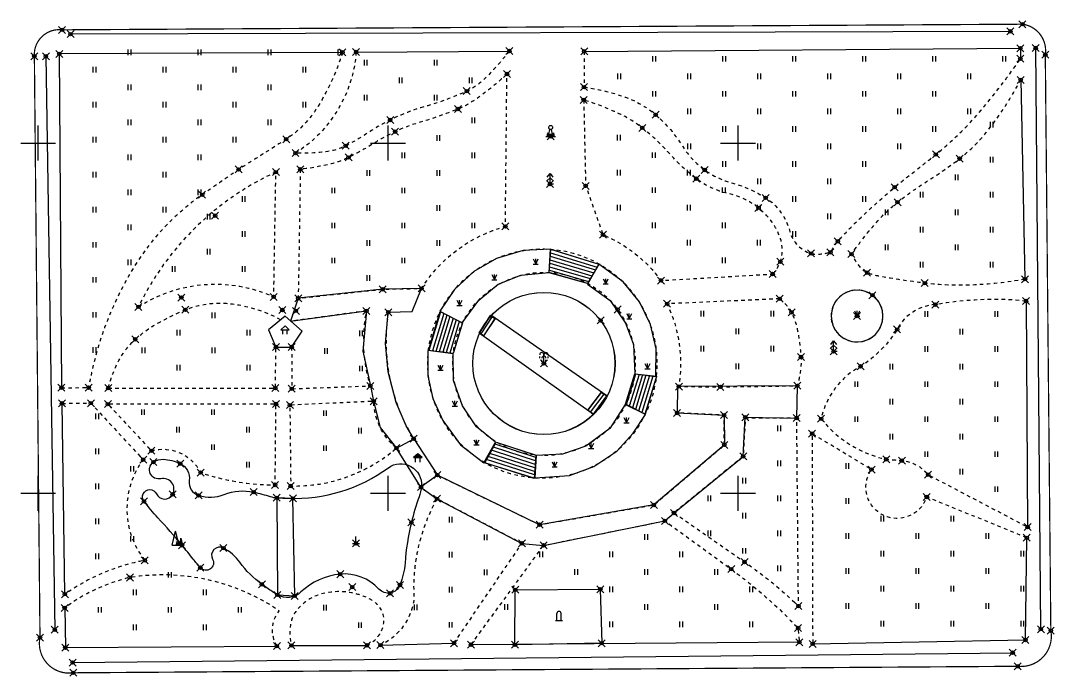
# Model space of a CAD drawing. Extents: x 807 to 1344, y 588 to 1295.
# Drawn here: x 997.3 to 1145, y 786.6 to 880.2 of the extents above; entities that cross this region are included whole.
import ezdxf

# ---------------------------------------------------------------- set-up
doc = ezdxf.new("R2010")
doc.units = 0
doc.header["$LTSCALE"] = 0.5
doc.header["$PDMODE"] = 35
doc.header["$PDSIZE"] = 0.5
doc.linetypes.add('X6', pattern=[2, 1, -1])
doc.layers.get('0').update_dxf_attribs({"linetype": 'CONTINUOUS'})
doc.layers.add('ASSIST', color=7, linetype='CONTINUOUS', plot=False)
for name, color, linetype in [('DLDW', 11, 'CONTINUOUS'), ('DLSS', 4, 'CONTINUOUS'), ('JMD', 6, 'CONTINUOUS'), ('SXSS', 5, 'CONTINUOUS'), ('TK', 7, 'CONTINUOUS'), ('ZBTZ', 3, 'CONTINUOUS'), ('ZDH', 1, 'CONTINUOUS')]:
    doc.layers.add(name, color=color, linetype=linetype)
doc.linetypes.add('10421', pattern='A,2,[150,AAA.SHX,S=0.5,R=0,X=0,Y=0.5],1e-11', length=2.00000000001)
doc.linetypes.add('1137', pattern='A,0,-1e-09,[146,AAA.SHX,S=1,R=0,X=0,Y=0],-10', length=10.000000001)
doc.linetypes.add('1161', pattern='A,0,[149,AAA.SHX,S=0.15,R=0,X=0,Y=0],-1.6', length=1.6)

# ---------------------------------------------------------------- blocks, each defined once
blk = doc.blocks.new('gc124')
for p, q in [((-0.75, 1.5), (0, 0)), ((-0.75, 0), (0.75, 0)), ((0, 0), (0, 1.5)), ((0, 0), (0.75, 1.5))]:
    blk.add_line(p, q)
blk = doc.blocks.new('gc144')
for p, q in [((-0.8, 2), (0, 3)), ((0, 0), (0, 3)), ((0, 3), (0.8, 2)), ((-0.8, 1), (0, 1.8)), ((0, 1.8), (0.8, 1)), ((1, 0), (0, 0))]:
    blk.add_line(p, q)
blk = doc.blocks.new('gc107')
blk.add_hatch(color=256).paths.add_polyline_path([(-0.95, 0), (-0.95, 0.6), (0.95, 0.6), (0.95, 0)])
for points in [[(-1.35, 0), (1.35, 0)], [(-0.55, 0.6), (-0.2, 2)], [(0.55, 0.6), (0.2, 2)]]:
    blk.add_lwpolyline(points)
blk.add_lwpolyline([(-0.95, 0), (-0.95, 0.6), (0.95, 0.6), (0.95, 0)], close=True)
blk.add_circle((0, 2.55), 0.55)
blk = doc.blocks.new('gc106')
for p, q in [((-1, 0), (1, 0)), ((-0.6, 0), (-0.6, 2)), ((0.6, 0), (0.6, 2))]:
    blk.add_line(p, q)
blk.add_arc((0, 2), 0.6, 0, 180)
blk = doc.blocks.new('*U23')
at = {"linetype": 'Continuous'}
for points in [[(1.333333333333333, 1.333333333333333), (2, 0), (1, 4)], [(1.333333333333333, 1.333333333333333), (1, 4), (1, 0)], [(1.333333333333333, 1.333333333333333), (1, 0), (2, 0)]]:
    blk.add_solid(points, dxfattribs=at)
blk = doc.blocks.new('*U22')
at = {"linetype": 'Continuous'}
for points in [[(2.666666666666667, 0.6666666666666666), (2.5, 2), (2.5, 0)], [(2.666666666666667, 0.6666666666666666), (3, 0), (2.5, 2)], [(2.666666666666667, 0.6666666666666666), (2.5, 0), (3, 0)]]:
    blk.add_solid(points, dxfattribs=at)
blk = doc.blocks.new('gc021')
for p, q in [((0.5, 0), (-0.5, 4)), ((-0.5, 0), (0.5, 0)), ((1, 0), (1, 2)), ((1, 2), (1.5, 0)), ((1.5, 0), (1, 0))]:
    blk.add_line(p, q)
for points in [[(-1.5, 0), (-0.5, 4)], [(-1.5, 0), (-0.5, 0)], [(1, 2), (0.5, 0), (1, 0)]]:
    blk.add_lwpolyline(points)
at = {"linetype": 'Continuous'}
for name in ['*U23', '*U22']:
    blk.add_blockref(name, (-1.5, 0), dxfattribs=at)
blk = doc.blocks.new('gc100')
blk.add_lwpolyline([(0, 2.4), (-1.2, 1.3), (1.2, 1.3)], close=True)
for points in [[(-0.65, 0), (-0.65, 1.3)], [(0.65, 0), (0.65, 1.3)]]:
    blk.add_lwpolyline(points)
blk = doc.blocks.new('*U37')
at = {"linetype": 'Continuous'}
for points in [[(-2.47089616406924e-16, 2.4), (-1.2, 1.3), (1.2, 1.3)], [(-0.65, 1.3), (1.2, 1.3), (-1.2, 1.3)], [(1.2, 1.3), (-0.65, 1.3), (0.65, 1.3)]]:
    blk.add_solid(points, dxfattribs=at)
blk = doc.blocks.new('gc023')
at = {"linetype": 'Continuous', "flags": 128}
for points in [[(-1.2, 1.3), (-0.65, 1.3), (0.65, 1.3), (1.2, 1.3), (0, 2.4), (-1.2, 1.3)], [(-0.65, 0), (-0.65, 1.3)], [(0.65, 0), (0.65, 1.3)]]:
    blk.add_lwpolyline(points, dxfattribs=at)
at = {"linetype": 'Continuous'}
blk.add_blockref('*U37', (0, 0), dxfattribs=at)
blk = doc.blocks.new('gc195')
for p, q in [((-1, 0), (1, 0)), ((0, 0), (0, 2))]:
    blk.add_line(p, q)
at = {"const_width": 0.3, "flags": 128}
for points in [[(1, 0), (-1, 0)], [(0, 0), (0, 2)]]:
    blk.add_lwpolyline(points, dxfattribs=at)
blk = doc.blocks.new('gc020')
at = {"linetype": 'Continuous', "flags": 128}
for points in [[(-1.2, 1.5), (-1.2, 2)], [(-0.6000000000000002, 0.4999999999999998), (-0.6000000000000002, 0.9999999999999998)], [(3.061515884555943e-17, 0.5), (0, 2.5)], [(0.6000000000000002, 0.4999999999999998), (0.6000000000000002, 0.9999999999999998)], [(1.2, 1.5), (1.2, 2)]]:
    blk.add_lwpolyline(points, dxfattribs=at)
at = {"linetype": 'Continuous'}
blk.add_circle((0, 0), 0.5, dxfattribs=at)
for centre in [(-0.6, 2.5), (0.6, 2.5), (0, 1.5)]:
    blk.add_arc(centre, 0.6, 0, 180, dxfattribs=at)
blk = doc.blocks.new('gc379')
for p, q in [((-0.4, 1.6), (-0.4, 0)), ((0.4, 1.6), (0.4, 0))]:
    blk.add_line(p, q)

msp = doc.modelspace()

# ---------------------------------------------------------------- linework, layer by layer
at = {"linetype": 'Continuous'}
msp.add_circle((1072.052445229835, 831.3008565529998), 10.15832624894513, dxfattribs=at)
at = {"layer": 'ASSIST', "linetype": 'Continuous', "flags": 128}
for points in [[(1072.789718088719, 844.2823818332778), (1073.027828734079, 847.6139155733039), (1079.901302196612, 845.5039435694267), (1078.282146599879, 842.7276656970436)], [(1072.801786983443, 844.2556868538761), (1073.009462624965, 847.607444197052), (1079.893893766558, 845.4801675141273), (1078.253260413846, 842.7198961553963)], [(1057.223031122909, 838.7399476616046), (1060.394099405993, 837.1159577494392), (1059.100429332525, 832.7327610496469), (1055.534948267914, 833.1742346047337)], [(1057.217209825161, 838.7049399324203), (1060.396524253029, 837.0857749938234), (1059.101037719224, 832.7315091524333), (1055.537383762734, 833.1614348141488)], [(1064.419712487729, 838.1618081249337), (1065.054535811564, 837.7331554833465), (1063.424583420695, 835.2641123560991), (1062.78976333941, 835.6927667133466)], [(1079.144556776761, 824.0505826561945), (1081.043076174084, 826.696911549889), (1064.456011262322, 838.180984703686), (1062.807296697072, 835.6844462967741)], [(1064.448752525028, 838.1479741568279), (1065.061531651761, 837.7480364301501), (1063.432518713623, 835.2520850380131), (1062.819739586889, 835.6520227646909)], [(1085.02836247515, 829.8045373519631), (1088.124700031867, 829.4583942575757), (1086.476796880596, 824.0532039772336), (1083.684840796006, 825.4692450006021)], [(1085.017324407158, 829.8140716910535), (1088.127839047158, 829.4881672982843), (1086.497328806856, 824.0480658218715), (1083.712914610776, 825.477032589397)], [(1079.088995418545, 824.0419749789298), (1078.323117925063, 824.6372680141367), (1080.280360408407, 827.1885187323269), (1081.029217753524, 826.7122856766898)], [(1080.267011551402, 827.1748418239325), (1081.022612684121, 826.6979112476225), (1079.113727863413, 824.0747879475031), (1078.338246078569, 824.6113353955392)], [(1063.558954316897, 817.118675640797), (1065.231656134818, 820.0543202833827), (1070.94331455367, 818.2195421985376), (1070.657732033762, 814.9169439911481)], [(1070.910293699641, 818.1982549992106), (1070.640896106484, 814.9002904769382), (1063.586036502692, 817.1381946678266), (1065.219260627168, 820.0659796913976)], [(1036.191973459124, 812.0291768375621), (1033.8791, 812.1212), (1033.9622, 798.2678), (1036.436739899043, 798.1246195243194)]]:
    msp.add_lwpolyline(points, close=True, dxfattribs=at)
at = {"layer": 'DLDW', "linetype": 'Continuous', "flags": 128}
for points in [[(1033.759640051489, 833.6452), (1036.0012, 833.6528), (1037.499349526136, 835.937073725181), (1035.056673473582, 838.057938330022), (1032.69007914743, 836.086972683565)], [(1050.972, 819.2123), (1053.4386, 820.5663), (1056.82568462002, 815.3563354383355), (1054.474528969233, 813.6496762050909)], [(1067.9082, 791.141749912003), (1067.9588, 798.995), (1080.1053, 799.0558), (1080.3034, 791.3596)]]:
    msp.add_lwpolyline(points, close=True, dxfattribs=at)
at = {"layer": 'DLDW', "linetype": 'Continuous'}
msp.add_circle((1072.043138902427, 831.3040945104359), 10.14967714352781, dxfattribs=at)
at = {"layer": 'DLSS', "linetype": 'Continuous', "const_width": 0.175, "flags": 128}
msp.add_lwpolyline([(1003.2025, 878.9418, 0.4705703632019843), (999.2402, 875.1685), (1000.0421, 792.1771, 0.5205149272029443), (1004.8036, 787.1356), (1139.759, 788.0676, 0.5038154158223284), (1144.4789, 793.1559), (1143.6907, 875.393, 0.4207689771431855), (1140.4213, 879.7486)], format="xyb", close=True, dxfattribs=at)
at = {"layer": 'DLSS', "linetype": 'X6', "flags": 128}
for points in [[(1067.115751632436, 875.918565648643, -0.04108068146894849), (1063.390367068102, 871.786089856344, -0.08067711143224954), (1061.031330986241, 870.1927499736775, -0.03996867784804527), (1055.07740705167, 867.998202666116, 0.04746906696321162), (1050.0892, 866.0743, 0.03015159246881242), (1047.024903114119, 864.3065044509824, -0.02795458182199489), (1043.7286, 862.3855269718607, -0.08206897635583844), (1041.1726241304, 861.5724486455492, -0.04736768219577067), (1036.5519, 861.3433)], [(1043.2646, 875.7299, -0.06984968945158176), (1039.466241269354, 867.5647338876478, -0.1055926537937029), (1035.2281, 863.3257, -0.00570400856736463), (1031.053668664198, 860.6870344015365, 0.009027930580471199), (1028.4272, 859.0023, 0.004385663989514062), (1027.600647916128, 858.440259809302, 0.0008198772785845041), (1023.2109, 855.388, 0.1077758700796059), (1013.068942150517, 844.4325539173431, 0.09081927796042392), (1006.9977, 827.8515)], [(1045.2188, 875.7719, -0.23770640911195), (1036.5519, 861.3433)], [(1077.779021573667, 870.76579704979, -0.06051114031207266), (1084.080705709112, 869.1700371008337, -0.08612427580597573), (1088.011122384696, 866.8102153815045, -0.0751026244575082), (1091.886201948113, 862.2866186750329, 0.09784608605422357), (1095.026461857972, 858.9392269800004, 0.0896488606232403), (1099.028630694357, 857.0383186676339, -0.07709147330386075), (1103.726612225924, 854.9488748833775, -0.1881481860025644), (1107.189205846265, 850.1646237482634, 0.2620529964864136), (1110.22677733061, 847.0139254308377, 0.0880561832105498), (1111.192531578644, 846.9019433176566, 0.04673176475115109), (1112.992905645978, 847.1807083002351, -0.007970736365320414), (1113.829759595734, 848.4806406293524, -0.03661764542643043), (1114.036653098554, 848.7466016731192, -0.01918360987891503), (1117.404208291475, 852.2008537997203, -0.01444913577153599), (1122.172547128874, 856.475406955141, -0.01101658171256577), (1123.978154815554, 857.9352901634945, 0.00493367243803461), (1128.048925324968, 861.1455195401296, 0.04229387861072135), (1133.649603852612, 866.4917508179587, 0.03105197382207317), (1140.1269, 874.803)], [(1037.2404, 859.0205), (1036.9407, 840.6054026880416), (1049.0203, 841.898759431942), (1054.562630381483, 842.0146246924152, -0.1877233537353874), (1066.537825138987, 850.8705657965987), (1066.7621, 872.631)], [(1066.7621, 872.631, -0.03253776666221819), (1062.462619634063, 869.1214656100087, -0.05842192920322763), (1059.7478, 867.6284, -0.02525265085931661), (1054.36836767781, 865.7520058807474, 0.03765554687693589), (1050.7903, 864.4036, 0.03010176294002972), (1047.939207864234, 862.8613507293107, -0.02230039881667796), (1044.1252, 860.7207, -0.05624617573245077), (1041.717381818474, 859.8295338903715, -0.03167337888099638), (1037.2404, 859.0205)], [(1140.784067939977, 843.3308079731302, -0.03468882786335779), (1133.127327137048, 842.4974843813458, -0.04010505145822633), (1126.468463229705, 842.7713738847409, -0.01480622853726777), (1119.863758377092, 843.775562471078, -0.0582592067959026), (1118.235043640547, 844.2738257904142, -0.1141726487690249), (1117.381152545699, 844.910422518818, -0.04921805798242246), (1115.991750572048, 846.9220460699274, -0.02778112477722289), (1119.77801000987, 851.6917548520279, -0.04405853180788915), (1122.574549489344, 854.3297393778643, -0.0266176917722251), (1126.729095983476, 857.2641351557825, 0.02355467823747175), (1131.443382007967, 860.5508060544813, 0.06380897377450422), (1135.50652809717, 864.5975174020053, 0.04253377058626898), (1140.1743, 871.8009440753214)], [(1104.731503449914, 844.0781462565584, 0.043611070407625), (1105.457084181813, 845.0341893460586, 0.06009442161181579), (1105.830277858634, 845.8228303565437, 0.1788891882279036), (1105.711357837564, 849.5273522836662, 0.1307171834211993), (1102.701623926472, 853.5188088058877, 0.1119307050383364), (1098.333027775339, 855.5851703623707, -0.1086542314805126), (1093.822231481342, 857.6831641431955, -0.04841873849157956), (1090.173327554126, 861.0727039897129, 0.04288471464532558), (1086.098128031883, 864.9429609056446, 0.05714109423666296), (1083.046768160805, 866.8548843068793, 0.03600703317079337), (1077.73700524564, 868.936331955983)], [(1077.73700524564, 868.936331955983), (1078.009498833542, 856.6633767245552), (1080.497292699343, 849.678574860416, -0.1362182731225049), (1088.783403283621, 843.1464182551161), (1104.731503449914, 844.0781462565584)], [(1014.113149711865, 839.3830992406712, -0.2566095822478826), (1033.4411, 840.8182488894864), (1033.7485, 858.6297, 0.1741499684220294), (1014.113149711865, 839.3830992406712)], [(1088.198292912784, 831.0179950652865, -1.005800356376393), (1055.449300514979, 831.7360008444356, -0.9925804405420419), (1088.198292912784, 831.0778288802156)], [(1082.783122497973, 823.7442837724942, -1.009587881972399), (1061.502916309938, 838.8837179744995, -0.9959033777939081), (1082.731597494241, 823.795778466594)], [(1105.745836855634, 840.5381891788467), (1089.651179311608, 839.8206980599381, -0.1503641669016549), (1091.335406881454, 828.0123129480612), (1097.257940770017, 827.96316048028), (1108.265469187301, 828.1133961351767)], [(1105.745836855634, 840.5381891788467, -0.03537163716255628), (1106.9534051245, 839.3400579961826, -0.06961013191651307), (1107.428532814571, 838.6142431089739, -0.05800162883682745), (1108.23375695632, 836.2224413693712, -0.03622618414834638), (1108.782267220531, 832.2274833764628, -0.04728242427530432), (1108.730765269782, 830.5376267316469, -0.03234490199549878), (1108.265469187301, 828.1133961351767)], [(1140.944826486361, 840.2236974843055, 0.0679768437536879), (1127.969262247987, 839.7029108237404, 0.2638881648565934), (1122.517120429138, 836.1652054209181, -0.1138522480491318), (1117.294740370157, 830.8955837979216, 0.2165634783654229), (1111.654759074393, 823.4053434577569, 0.1714461306713968), (1120.9603, 817.6112, -0.01797229783709688), (1123.1955, 817.4205, -0.2073858414908402), (1126.9456, 815.4198), (1141.165189331858, 807.953162449044)], [(1118.58651401568, 834.8425175761537, 1.070789753544778), (1114.566646690728, 841.0287043181994, 0.9355343915843839), (1118.584495471791, 834.8410620045271)], [(1009.803, 827.8013, -0.06517653868933469), (1011.449555543762, 831.9761393006913, -0.08274198507766922), (1013.6531, 834.7521, -0.05069617070427386), (1016.461354552679, 836.814458909567, -0.03634279126918177), (1020.8121, 838.9672, -0.1231619278689718), (1027.065697506262, 839.8595327616802, -0.09992739946185152), (1034.459842180352, 837.5515899621977)], [(1036.0012, 833.6528), (1036.0256, 827.6901), (1047.25279318093, 828.1047263551071, -0.1198232260841487), (1046.694926468666, 838.8191), (1035.865692496223, 837.3449735486812)], [(1049.812683968415, 838.6277881564155), (1049.812683968415, 838.6277881564155, 0.1808432596171394), (1053.4386, 820.5663)], [(1003.194795320134, 825.6084188017467), (1007.3128, 825.6339), (1014.7875, 817.561, 0.3410124864386396), (1015.023015721885, 803.1949750251043, 0.1065688444624216), (1003.6018, 798.3623)], [(1090.6456, 809.9639), (1100.7183, 802.9483, -0.04225306036548182), (1108.4168, 796.6545815972728), (1108.173850961196, 823.5183691074361), (1100.8178, 823.5183691074361), (1100.5195, 818.0271), (1090.6456, 809.9639)], [(1141.044057983576, 806.4102372840863), (1126.7439, 812.2426, -1.1569412345902), (1118.8571, 816.1639), (1110.372257622938, 821.2793165936234), (1110.4539, 791.2634)], [(1059.1927, 791.3673), (1068.902426592062, 805.6142610980394), (1056.759426399882, 811.9860457140475, 0.1426150738083533), (1053.477020048334, 797.7024143368373, -0.2585368245836724), (1048.691, 791.0891)], [(1061.6356, 791.1432), (1072.0052, 805.3312), (1089.3364, 808.8298), (1098.8127, 801.938, -0.04413889276387664), (1108.368356107113, 793.5294), (1108.5334, 791.5078)], [(1033.8858, 790.9466, -0.3060260556786908), (1034.232121020489, 796.0023521178201, 0.1910695476447821), (1012.8838, 800.7442, 0.103101840258211), (1003.5723, 796.4023)], [(1046.755, 791.0537, 0.2154924703449684), (1049.053674172781, 793.6901237681102, 0.2524193515289942), (1048.444873015097, 796.6638544533752, 0.1003845818439089), (1047.212433511676, 797.6488195879017, 0.06326179287727081), (1044.873007469949, 798.4969453650659, 0.1245850479849118), (1040.209709641722, 798.3735753782412, 0.1475355043288293), (1036.867085435352, 796.2437703254533, 0.136240814068878), (1035.849978479686, 794.0817561887116, 0.1062258551207512), (1035.98, 791.042)]]:
    msp.add_lwpolyline(points, format="xyb", dxfattribs=at)
at = {"layer": 'DLSS', "linetype": 'Continuous', "flags": 128}
for points in [[(1045.2188, 875.7719), (1067.115751632436, 875.918565648643), (1067.115751632436, 875.918565648643)], [(1077.800214365821, 875.867267376092), (1140.1353, 876.318), (1140.1269, 874.803)], [(1043.2646, 875.7299), (1002.804, 875.5105), (1003.115729593211, 827.8468981531543)], [(1140.1743, 871.8009440753214), (1140.784067939977, 843.3308079731302)], [(1140.944826486361, 840.2236974843055), (1141.165189331858, 807.953162449044)], [(1003.6018, 798.3623), (1003.194795320134, 825.6084188017467)], [(1110.4539, 791.2634), (1140.8593, 791.8222), (1141.044057983576, 806.4102372840863)], [(1003.5723, 796.4023), (1003.6669, 790.7267), (1033.8858, 790.9466)], [(1035.98, 791.042), (1046.755, 791.0537)], [(1048.691, 791.0891), (1059.1927, 791.3673)], [(1108.5334, 791.5078), (1061.6356, 791.1432)]]:
    msp.add_lwpolyline(points, dxfattribs=at)
at = {"layer": 'DLSS', "linetype": 'X6', "flags": 128}
for points in [[(1077.800214365821, 875.867267376092), (1077.779021573667, 870.76579704979)], [(1009.803, 827.8013), (1033.679572035104, 827.7879), (1033.759640051489, 833.6452)], [(1003.115729593211, 827.8468981531543), (1006.9977, 827.8515)], [(1056.82568462002, 815.3563354383355), (1071.4312, 808.2838), (1087.76, 811.1039), (1097.8275, 819.6774), (1097.792977422361, 823.9306526423271), (1091.079792385978, 824.2359870082732)]]:
    msp.add_lwpolyline(points, dxfattribs=at)
at = {"layer": 'DLSS', "linetype": 'Continuous'}
for points in [[(1064.456011262322, 838.180984703686), (1062.807296697072, 835.6844462967741)], [(1079.144556776761, 824.0505826561945), (1081.043076174084, 826.696911549889)], [(1036.191973459124, 812.0291768375621), (1033.8791, 812.1212)], [(1033.9622, 798.2678), (1036.436739899043, 798.1246195243194)]]:
    msp.add_lwpolyline(points, dxfattribs=at)
at = {"layer": 'DLSS', "linetype": 'X6', "flags": 128}
for points in [[(1050.972, 819.2123, -0.21073293286634), (1047.7116, 825.9076), (1035.7476, 825.3517), (1035.8723, 813.8087336128143, 0.1852106680957729)], [(1015.9691, 818.841, -0.3580094310598329), (1022.996, 815.7276, 0.08060287007340967), (1033.6446, 813.9548), (1033.7547, 825.5081), (1009.7437, 825.5048)]]:
    msp.add_lwpolyline(points, format="xyb", close=True, dxfattribs=at)
at = {"layer": 'JMD', "linetype": 'Continuous'}
for p, q in [((1072.947620992702, 846.6093582225393), (1079.405346126916, 844.6582141783324)), ((1072.978541808833, 847.1084012097956), (1079.649619946737, 845.0691908462298)), ((1073.009462624965, 847.607444197052), (1079.893893766558, 845.4801675141273)), ((1072.854858544307, 845.1122292607702), (1078.672524667454, 843.42528417464)), ((1072.885779360439, 845.6112722480266), (1078.916798487275, 843.8362608425374)), ((1072.91670017657, 846.1103152352829), (1079.161072307096, 844.2472375104348)), ((1072.823937728176, 844.6131862735137), (1078.428250847633, 843.0143075067425)), ((1057.27769328247, 838.6741368471445), (1055.605178916952, 833.1532558840693)), ((1057.723240563979, 838.4472280109558), (1056.104587317276, 833.0930063509784)), ((1058.168787845487, 838.220319174767), (1056.603995717601, 833.0327568178876)), ((1058.614335126995, 837.9934103385783), (1057.103404117925, 832.9725072847967)), ((1059.059882408504, 837.7665015023896), (1057.60281251825, 832.9122577517059)), ((1059.505429690012, 837.5395926662009), (1058.102220918575, 832.852008218615)), ((1064.640155944518, 838.0129577810264), (1063.010205670218, 835.5439157736733)), ((1065.054535811564, 837.7331554833465), (1063.424583420695, 835.2641123560991)), ((1059.950976971521, 837.3126838300121), (1058.601629318899, 832.7917586855242)), ((1060.396524253029, 837.0857749938234), (1059.101037719224, 832.7315091524333)), ((1085.143272025078, 829.7916914827844), (1083.788454310755, 825.4166936770807)), ((1085.640176692876, 829.7361419452496), (1084.236511405728, 825.1894453937729)), ((1086.137081360674, 829.6805924077148), (1084.684568500702, 824.962197110465)), ((1086.633986028472, 829.6250428701801), (1085.132625595675, 824.7349488271572)), ((1087.130890696271, 829.5694933326453), (1085.580682690649, 824.5077005438493)), ((1087.627795364069, 829.5139437951105), (1086.028739785622, 824.2804522605414)), ((1088.124700031867, 829.4583942575757), (1086.476796880596, 824.0532039772336)), ((1078.323117925063, 824.6372680141367), (1080.280360408407, 827.1885187323269)), ((1078.717891299471, 824.3304228042042), (1080.666360706885, 826.943043271854)), ((1070.885140645029, 817.8903313805699), (1065.06677012005, 819.7926189099303)), ((1070.763018375756, 816.395310928754), (1064.326403311371, 818.4654067888785)), ((1070.803725798847, 816.8936510793593), (1064.573192247597, 818.907810829229)), ((1070.844433221938, 817.3919912299646), (1064.819981183824, 819.3502148695796)), ((1070.640896106484, 814.9002904769382), (1063.586036502692, 817.1381946678266)), ((1070.681603529575, 815.3986306275434), (1063.832825438919, 817.5805987081773)), ((1070.722310952666, 815.8969707781488), (1064.079614375145, 818.0230027485278))]:
    msp.add_line(p, q, dxfattribs=at)
for points in [[(1072.789718088719, 844.2823818332778), (1073.027828734079, 847.6139155733039)], [(1072.801786983443, 844.2556868538761), (1073.009462624965, 847.607444197052)], [(1079.893893766558, 845.4801675141273), (1078.253260413846, 842.7198961553963)], [(1079.901302196612, 845.5039435694267), (1078.282146599879, 842.7276656970436)], [(1057.217209825161, 838.7049399324203), (1060.396524253029, 837.0857749938234)], [(1057.223031122909, 838.7399476616046), (1060.394099405993, 837.1159577494392)], [(1064.419712487729, 838.1618081249337), (1065.054535811564, 837.7331554833465)], [(1064.448752525028, 838.1479741568279), (1065.061531651761, 837.7480364301501)], [(1063.424583420695, 835.2641123560991), (1062.78976333941, 835.6927667133466)], [(1063.432518713623, 835.2520850380131), (1062.819739586889, 835.6520227646909)], [(1059.100429332525, 832.7327610496469), (1055.534948267914, 833.1742346047337)], [(1059.101037719224, 832.7315091524333), (1055.537383762734, 833.1614348141488)], [(1085.017324407158, 829.8140716910535), (1088.127839047158, 829.4881672982843)], [(1085.02836247515, 829.8045373519631), (1088.124700031867, 829.4583942575757)], [(1080.267011551402, 827.1748418239325), (1081.022612684121, 826.6979112476225)], [(1080.280360408407, 827.1885187323269), (1081.029217753524, 826.7122856766898)], [(1079.088995418545, 824.0419749789298), (1078.323117925063, 824.6372680141367)], [(1079.113727863413, 824.0747879475031), (1078.338246078569, 824.6113353955392)], [(1086.476796880596, 824.0532039772336), (1083.684840796006, 825.4692450006021)], [(1086.497328806856, 824.0480658218715), (1083.712914610776, 825.477032589397)], [(1063.558954316897, 817.118675640797), (1065.231656134818, 820.0543202833827)], [(1063.586036502692, 817.1381946678266), (1065.219260627168, 820.0659796913976)], [(1070.910293699641, 818.1982549992106), (1070.640896106484, 814.9002904769382)], [(1070.94331455367, 818.2195421985376), (1070.657732033762, 814.9169439911481)]]:
    msp.add_lwpolyline(points, dxfattribs=at)
at = {"layer": 'JMD', "linetype": 'Continuous', "flags": 128}
for points in [[(1053.4386, 820.5663), (1052.345983120208, 822.4221615325215), (1050.942204819586, 825.717927494844), (1049.79318547266, 830.1054410712126), (1049.415942345242, 834.1638869883767), (1049.812683968415, 838.6277881564155), (1053.241957270567, 838.7253186537163), (1054.562630381483, 842.0146246924152), (1049.0203, 841.898759431942), (1036.9407, 840.6054026880416), (1035.844520510723, 837.3232718992036), (1046.694926468666, 838.8191), (1046.195875580245, 833.0834849175227), (1047.25279318093, 828.1047263551071), (1047.7116, 825.9076), (1048.628162147302, 822.173101940307), (1050.972, 819.2123)], [(1108.173850961196, 823.5183691074361), (1108.265469187301, 828.1133961351767), (1091.121482900696, 827.9934930382163), (1091.079792385978, 824.2359870082732), (1097.792977422361, 823.9306526423271), (1097.8275, 819.6774), (1087.76, 811.1039), (1071.4312, 808.2838), (1056.82568462002, 815.3563354383355), (1054.474528969233, 813.6496762050909), (1056.759426399882, 811.9860457140475), (1068.902426592062, 805.6142610980394), (1072.0052, 805.3312), (1089.3364, 808.8298), (1090.6456, 809.9639), (1100.5195, 818.0271), (1100.8178, 823.6323)]]:
    msp.add_lwpolyline(points, close=True, dxfattribs=at)
at = {"layer": 'SXSS', "linetype": '10421', "flags": 128}
msp.add_lwpolyline([(1016.2503, 817.2156, -0.1694583786161551), (1017.661916257213, 817.6213946569253, -0.0980979816755936), (1020.0738, 817.002, -0.3267983640304016), (1021.369456867338, 814.5853246145265, 0.3658439327800657), (1022.7063, 812.4618, 0.1731794251005901), (1026.374166081255, 812.5919056651201, -0.1495982535980512), (1030.5775, 812.9349, -0.02289282694944172), (1032.926311895882, 812.3066650304555, 0.05750237631964487), (1033.8791, 812.1212, 0.008884679711308739), (1033.984172340941, 812.1149298605683, 0.0005989312443235656), (1035.5442, 812.0515, 0.1696116209371461), (1049.820576771111, 816.4143555535684, -0.6432268318728596), (1054.540055623575, 813.7708381446805, -0.06559030918807676), (1054.207660292064, 812.2412346112937, 0.02691391970142271), (1053.1165, 808.6001, 0.04011733332780996), (1052.198257010678, 802.8052904252777, -0.0735986376092057), (1051.4855, 799.6752, -0.5533140357170488), (1048.468225813577, 799.0974137466935, 0.2314959538688854), (1042.9388, 801.2204, 0.1706476446273232), (1037.335434714887, 798.6747627390312, -0.3338344357925253), (1033.9622, 798.2678, -0.01773219228503647), (1033.209562797227, 798.7394550840108, -0.0088264024401415), (1031.7503, 799.7657, -0.07692177907512854), (1028.596933922864, 802.9109260515354, 0.1114654986962846), (1026.2624, 804.9405, 0.7488901465576083), (1024.707000369945, 803.364543446939, -0.9020719490403278), (1022.9557, 802.1415, -0.01047871847619389), (1021.952895351165, 803.352699611687, 0.006406624621871801), (1020.329, 805.3469, 0.01173168448234548), (1016.886204519053, 809.274776442694, -0.02009340952675743), (1014.9142, 811.602, -1.117198441702412), (1016.680038709116, 812.6899536729925, 0.6098360982739883), (1018.9974, 812.6112, 0.6515539174966322), (1017.317741287174, 814.8418736917432, -0.8234421376314511)], format="xyb", close=True, dxfattribs=at)
at = {"layer": 'TK', "linetype": 'Continuous'}
for p, q in [((999.782618409298, 860.268528333842), (999.782618409298, 865.268528333842)), ((1049.782618409298, 860.268528333842), (1049.782618409298, 865.268528333842)), ((1099.782618409298, 860.268528333842), (1099.782618409298, 865.268528333842)), ((997.282618409298, 862.768528333842), (1002.282618409298, 862.768528333842)), ((1047.282618409298, 862.768528333842), (1052.282618409298, 862.768528333842)), ((1097.282618409298, 862.768528333842), (1102.282618409298, 862.768528333842)), ((999.782618409298, 810.268528333842), (999.782618409298, 815.268528333842)), ((1049.782618409298, 810.268528333842), (1049.782618409298, 815.268528333842)), ((1099.782618409298, 810.268528333842), (1099.782618409298, 815.268528333842)), ((997.282618409298, 812.768528333842), (1002.282618409298, 812.768528333842)), ((1047.282618409298, 812.768528333842), (1052.282618409298, 812.768528333842)), ((1097.282618409298, 812.768528333842), (1102.282618409298, 812.768528333842))]:
    msp.add_line(p, q, dxfattribs=at)
at = {"layer": 'ZBTZ', "linetype": '1137', "flags": 128}
for points in [[(1138.6895, 878.7219), (1004.4105, 878.3352)], [(1143.06, 793.3602), (1142.3139, 876.3376)], [(1000.8833, 875.1658), (1002.1522, 793.2852)], [(1004.7107, 788.6003), (1139.0242, 789.9999)]]:
    msp.add_lwpolyline(points, dxfattribs=at)
at = {"layer": 'ZBTZ', "linetype": 'Continuous', "flags": 128}
for points in [[(1060.389957621052, 837.1020136772808), (1062.746398163707, 840.3326098025688), (1065.505287805479, 842.6050400172936), (1068.749256268969, 843.9079012188241), (1072.811799087361, 844.2714906981465), (1072.993703311309, 847.634687885006), (1069.082749128585, 847.4528938782609), (1065.262749731404, 846.271229169838), (1062.049096856194, 844.4229859480726), (1059.290207214422, 841.8778625244817), (1057.198303291883, 838.7570568580046)], [(1088.036771971757, 829.4266169935519), (1088.077739055204, 833.3978781280329), (1087.299391205394, 836.8778479256542), (1085.701728422329, 840.1121749865109), (1083.366684872901, 842.9780328118067), (1079.884603090483, 845.4754243332067), (1078.286942980986, 842.6505057425112), (1081.523230283427, 840.2759377882422), (1083.694410846204, 837.082552893651), (1084.841449079194, 834.0119901003583), (1085.046279149292, 829.8360239978807)], [(1060.389957621052, 837.1020136772808), (1060.381637905246, 837.0906076429843), (1060.411953493525, 837.0906076429843)], [(1063.463933034329, 817.1391870343222), (1065.105747120406, 820.0516392758249), (1062.437798896335, 822.2667451807816), (1060.426577910836, 825.2612385988876), (1059.113126107261, 828.8710401086015), (1059.072081490341, 832.6859423610746), (1055.460091035686, 833.1781879548613), (1055.460091035686, 829.5273665897622), (1056.15786021761, 826.2867496418465), (1057.594448545515, 823.169195191752), (1060.139260245255, 819.6824561798593)], [(1084.803708992401, 821.3690708519456), (1086.542445267939, 824.0077744852157), (1083.676749255572, 825.4236645614213), (1081.48272038012, 822.036099375851), (1078.03744560924, 819.4939340021516), (1074.720967306283, 818.3676587046579), (1070.953704039167, 818.1424027656598), (1070.728311557088, 814.9888313463442), (1075.686930121426, 815.3106240790806), (1079.20111343559, 816.6065328372832), (1082.453193504586, 818.7625466385324)]]:
    msp.add_lwpolyline(points, close=True, dxfattribs=at)
at = {"layer": 'ZBTZ', "linetype": '1161', "flags": 128}
msp.add_lwpolyline([(1113.099292909981, 838.0788400071584, 1), (1120.498029712976, 838.0788400071584, 1)], format="xyb", close=True, dxfattribs=at)
at = {"layer": 'ZBTZ', "linetype": 'Continuous', "flags": 128}
msp.add_lwpolyline([(1113.099292909981, 838.0788400071584, 0.9999999999999999), (1120.498029712976, 838.0788400071584, 0.9999999999999999)], format="xyb", close=True, dxfattribs=at)
at = {"layer": 'ZDH', "color": 1, "linetype": 'Continuous'}
for p in [(1003.2025, 878.9418), (1004.4105, 878.3352), (1138.6895, 878.7219), (1140.4213, 879.7486), (1002.804, 875.5105), (1043.2646, 875.7299), (1045.2188, 875.7719), (1067.115751632436, 875.918565648643), (1077.800214365821, 875.867267376092), (1140.1353, 876.318), (1142.3139, 876.3376), (1143.6907, 875.393), (999.2402, 875.1685), (1000.8833, 875.1658), (1140.1269, 874.803), (1066.7621, 872.631), (1140.1743, 871.8009440753214), (1061.031330986241, 870.1927499736775), (1077.779021573667, 870.76579704979), (1077.73700524564, 868.936331955983), (1059.7478, 867.6284), (1088.011122384696, 866.8102153815045), (1050.0892, 866.0743), (1086.098128031883, 864.9429609056446), (1050.7903, 864.4036), (1073.012389771455, 863.7318618604112), (1035.2281, 863.3257), (1043.7286, 862.3855269718607), (1036.5519, 861.3433), (1044.1252, 860.7207), (1128.048925324968, 861.1455195401296), (1131.443382007967, 860.5508060544813), (1028.4272, 859.0023), (1033.7485, 858.6297, 499.1923), (1037.2404, 859.0205), (1093.822231481342, 857.6831641431955), (1095.026461857972, 858.9392269800004), (1072.919782492873, 856.9283585758686), (1078.009498833542, 856.6633767245552), (1122.172547128874, 856.475406955141), (1023.2109, 855.388), (1103.726612225924, 854.9488748833775), (1102.701623926472, 853.5188088058877), (1122.574549489344, 854.3297393778643), (1025.0715, 852.3967), (1066.537825138987, 850.8705657965987), (1080.497292699343, 849.678574860416), (1114.036653098554, 848.7466016731192), (1105.830277858634, 845.8228303565437), (1110.22677733061, 847.0139254308377), (1112.992905645978, 847.1807083002351), (1115.991750572048, 846.9220460699274), (1118.235043640547, 844.2738257904142), (1088.783403283621, 843.1464182551161), (1104.731503449914, 844.0781462565584), (1126.468463229705, 842.7713738847409), (1140.784067939977, 843.3308079731302), (1049.0203, 841.898759431942), (1054.562630381483, 842.0146246924152), (1020.2504, 840.7124), (1033.4411, 840.8182488894864), (1036.9407, 840.6054026880416), (1089.651179311608, 839.8206980599381), (1105.745836855634, 840.5381891788467), (1118.993290322433, 841.0569149011591), (1140.944826486361, 840.2236974843055), (1014.113149711865, 839.3830992406712), (1020.8121, 838.9672), (1034.679419651892, 838.933592923738), (1036.606963304119, 838.8193166256445), (1046.694926468666, 838.8191), (1049.812683968415, 838.6277881564155), (1082.577537637961, 839.0105945466286), (1107.428532814571, 838.6142431089739), (1127.969262247987, 839.7029108237404), (1080.144484191504, 837.4417439174473), (1116.798661311479, 838.0788400071584), (1122.517120429138, 836.1652054209181), (1013.6531, 834.7521), (1033.759640051489, 833.6452), (1036.0012, 833.6528), (1113.44697210745, 833.015383306485), (1072.052445229835, 831.3008565529998), (1108.782267220531, 832.2274833764628), (1117.294740370157, 830.8955837979216), (1047.25279318093, 828.1047263551071), (1108.265469187301, 828.1133961351767), (1003.115729593211, 827.8468981531543), (1006.9977, 827.8515), (1009.803, 827.8013), (1033.679572035104, 827.7879), (1036.0256, 827.6901), (1091.335406881454, 828.0123129480612), (1097.257940770017, 827.96316048028), (1003.194795320134, 825.6084188017467), (1007.3128, 825.6339), (1009.7437, 825.5048), (1033.7547, 825.5081), (1035.7476, 825.3517), (1047.7116, 825.9076), (1091.079792385978, 824.2359870082732), (1097.792977422361, 823.9306526423271), (1100.8178, 823.6323), (1108.173850961196, 823.5183691074361), (1111.654759074393, 823.4053434577569), (1110.372257622938, 821.2793165936234), (1053.4386, 820.5663), (1097.8275, 819.6774), (1015.9691, 818.841), (1050.972, 819.2123), (1100.5195, 818.0271), (1014.7875, 817.561), (1016.2503, 817.2156), (1020.0738, 817.002), (1120.9603, 817.6112), (1123.1955, 817.4205), (1022.996, 815.7276), (1056.82568462002, 815.3563354383355), (1118.8571, 816.1639), (1126.9456, 815.4198), (1033.6446, 813.9548), (1035.8723, 813.8087336128143), (1054.474528969233, 813.6496762050909), (1018.9974, 812.6112), (1022.7063, 812.4618), (1030.5775, 812.9349), (1033.8791, 812.1212), (1036.191973459124, 812.0291768375621), (1056.759426399882, 811.9860457140475), (1126.7439, 812.2426), (1014.9142, 811.602), (1087.76, 811.1039), (1090.6456, 809.9639), (1053.1165, 808.6001), (1071.4312, 808.2838), (1089.3364, 808.8298), (1141.165189331858, 807.953162449044), (1141.044057983576, 806.4102372840863), (1020.329, 805.3469), (1026.2624, 804.9405), (1045.1904, 805.6186), (1068.902426592062, 805.6142610980394), (1072.0052, 805.3312), (1015.023015721885, 803.1949750251043), (1022.9557, 802.1415), (1098.8127, 801.938), (1100.7183, 802.9483), (1012.8838, 800.7442), (1042.9388, 801.2204), (1031.7503, 799.7657), (1044.6605, 799.3743135169206), (1051.4855, 799.6752), (1067.9588, 798.995), (1080.1053, 799.0558), (1003.6018, 798.3623), (1033.9622, 798.2678), (1036.436739899043, 798.1246195243194), (1050.0778, 798.4774), (1003.5723, 796.4023), (1108.4168, 796.6545815972728), (1002.1522, 793.2852), (1108.368356107113, 793.5294), (1143.06, 793.3602), (1144.4789, 793.1559), (1000.0421, 792.1771), (1059.1927, 791.3673), (1080.3034, 791.3596), (1108.5334, 791.5078), (1110.4539, 791.2634), (1140.8593, 791.8222), (1003.6669, 790.7267), (1033.8858, 790.9466), (1035.98, 791.042), (1046.755, 791.0537), (1048.691, 791.0891), (1061.6356, 791.1432), (1067.9082, 791.141749912003), (1139.0242, 789.9999), (1004.7107, 788.6003), (1004.8036, 787.1356), (1139.759, 788.0676)]:
    msp.add_point(p, dxfattribs=at)

# ---------------------------------------------------------------- block references
at = {"layer": 'DLDW', "linetype": 'Continuous', "xscale": 0.5, "yscale": 0.5, "zscale": 0.5}
for name, p in [('gc107', (1073.012389771455, 863.7318618604112)), ('gc100', (1035.059799485366, 835.4744414063537)), ('gc020', (1072.043138902427, 831.3040945104359)), ('gc023', (1054.029597121847, 817.2065241804208)), ('gc021', (1019.661650966034, 805.3469)), ('gc106', (1074.207438229599, 794.6079006812677))]:
    msp.add_blockref(name, p, dxfattribs=at)
at = {"layer": 'SXSS', "linetype": 'Continuous', "xscale": 0.5, "yscale": 0.5, "zscale": 0.5}
msp.add_blockref('gc195', (1045.1904, 805.6186), dxfattribs=at)
at = {"layer": 'ZBTZ', "linetype": 'Continuous', "xscale": 0.5, "yscale": 0.5}
for name, p in [('gc379', (1012.804, 875.3468981531543)), ('gc379', (1022.804, 875.3468981531543)), ('gc379', (1032.804, 875.3468981531543)), ('gc379', (1042.804, 875.3468981531543)), ('gc379', (1046.551900000009, 873.8432999999995)), ('gc379', (1056.551900000009, 873.8432999999995)), ('gc379', (1087.779021573667, 874.4019433176566)), ('gc379', (1097.779021573667, 874.4019433176566)), ('gc379', (1107.779021573667, 874.4019433176566)), ('gc379', (1117.779021573667, 874.4019433176566)), ('gc379', (1127.779021573667, 874.4019433176566)), ('gc379', (1137.779021573667, 874.4019433176566)), ('gc379', (1007.804, 872.8468981531543)), ('gc379', (1017.804, 872.8468981531543)), ('gc379', (1027.804, 872.8468981531543)), ('gc379', (1037.804, 872.8468981531543)), ('gc379', (1051.551900000009, 871.3432999999995)), ('gc379', (1061.551900000009, 871.3432999999995)), ('gc379', (1082.779021573667, 871.9019433176566)), ('gc379', (1092.779021573667, 871.9019433176566)), ('gc379', (1102.779021573667, 871.9019433176566)), ('gc379', (1112.779021573667, 871.9019433176566)), ('gc379', (1122.779021573667, 871.9019433176566)), ('gc379', (1132.779021573667, 871.9019433176566)), ('gc379', (1012.804, 870.3468981531543)), ('gc379', (1022.804, 870.3468981531543)), ('gc379', (1032.804, 870.3468981531543)), ('gc379', (1087.779021573667, 869.4019433176566)), ('gc379', (1097.779021573667, 869.4019433176566)), ('gc379', (1107.779021573667, 869.4019433176566)), ('gc379', (1117.779021573667, 869.4019433176566)), ('gc379', (1127.779021573667, 869.4019433176566)), ('gc379', (1007.804, 867.8468981531543)), ('gc379', (1017.804, 867.8468981531543)), ('gc379', (1027.804, 867.8468981531543)), ('gc379', (1037.804, 867.8468981531543)), ('gc379', (1046.551900000009, 868.8432999999995)), ('gc379', (1056.551900000009, 868.8432999999995)), ('gc379', (1092.779021573667, 866.9019433176566)), ('gc379', (1102.779021573667, 866.9019433176566)), ('gc379', (1112.779021573667, 866.9019433176566)), ('gc379', (1122.779021573667, 866.9019433176566)), ('gc379', (1132.779021573667, 866.9019433176566)), ('gc379', (1012.804, 865.3468981531543)), ('gc379', (1022.804, 865.3468981531543)), ('gc379', (1032.804, 865.3468981531543)), ('gc379', (1061.9407, 865.6054026880415)), ('gc379', (1135.991750572046, 864.9974843813457)), ('gc379', (1097.779021573667, 864.4019433176566)), ('gc379', (1107.779021573667, 864.4019433176566)), ('gc379', (1117.779021573667, 864.4019433176566)), ('gc379', (1127.779021573667, 864.4019433176566)), ('gc379', (1007.804, 862.8468981531543)), ('gc379', (1017.804, 862.8468981531543)), ('gc379', (1027.804, 862.8468981531543)), ('gc379', (1056.9407, 863.1054026880415)), ('gc379', (1082.73700524564, 863.1464182551161)), ('gc379', (1092.779021573667, 861.9019433176566)), ('gc379', (1102.779021573667, 861.9019433176566)), ('gc379', (1112.779021573667, 861.9019433176566)), ('gc379', (1122.779021573667, 861.9019433176566)), ('gc379', (1012.804, 860.3468981531543)), ('gc379', (1022.804, 860.3468981531543)), ('gc379', (1051.9407, 860.6054026880415)), ('gc379', (1061.9407, 860.6054026880415)), ('gc379', (1087.73700524564, 860.6464182551161)), ('gc379', (1097.779021573667, 859.4019433176566)), ('gc379', (1107.779021573667, 859.4019433176566)), ('gc379', (1117.779021573667, 859.4019433176566)), ('gc379', (1135.991750572046, 859.9974843813457)), ('gc379', (1007.804, 857.8468981531543)), ('gc379', (1017.804, 857.8468981531543)), ('gc379', (1046.9407, 858.1054026880415)), ('gc379', (1056.9407, 858.1054026880415)), ('gc379', (1082.73700524564, 858.1464182551161)), ('gc379', (1092.73700524564, 858.1464182551161)), ('gc379', (1130.991750572046, 857.4974843813457)), ('gc379', (1102.779021573667, 856.9019433176566)), ('gc379', (1112.779021573667, 856.9019433176566)), ('gc379', (1012.804, 855.3468981531543)), ('gc379', (1022.804, 855.3468981531543)), ('gc379', (1029.113149711868, 854.3830992406729)), ('gc379', (1041.9407, 855.6054026880415)), ('gc379', (1051.9407, 855.6054026880415)), ('gc379', (1061.9407, 855.6054026880415)), ('gc379', (1087.73700524564, 855.6464182551161)), ('gc379', (1097.73700524564, 855.6464182551161)), ('gc379', (1107.779021573667, 854.4019433176566)), ('gc379', (1117.779021573667, 854.4019433176566)), ('gc379', (1125.991750572046, 854.9974843813457)), ('gc379', (1135.991750572046, 854.9974843813457)), ('gc379', (1046.9407, 853.1054026880415)), ('gc379', (1056.9407, 853.1054026880415)), ('gc379', (1082.73700524564, 853.1464182551161)), ('gc379', (1092.73700524564, 853.1464182551161)), ('gc379', (1102.73700524564, 853.1464182551161)), ('gc379', (1007.804, 852.8468981531543)), ('gc379', (1017.804, 852.8468981531543)), ('gc379', (1024.113149711868, 851.8830992406729)), ('gc379', (1112.779021573667, 851.9019433176566)), ('gc379', (1120.991750572046, 852.4974843813457)), ('gc379', (1130.991750572046, 852.4974843813457)), ('gc379', (1012.804, 850.3468981531543)), ('gc379', (1041.9407, 850.6054026880415)), ('gc379', (1051.9407, 850.6054026880415)), ('gc379', (1061.9407, 850.6054026880415)), ('gc379', (1087.73700524564, 850.6464182551161)), ('gc379', (1097.73700524564, 850.6464182551161)), ('gc379', (1125.991750572046, 849.9974843813457)), ('gc379', (1135.991750572046, 849.9974843813457)), ('gc379', (1029.113149711868, 849.3830992406729)), ('gc379', (1107.779021573667, 849.4019433176566)), ('gc379', (1007.804, 847.8468981531543)), ('gc379', (1046.9407, 848.1054026880415)), ('gc379', (1056.9407, 848.1054026880415)), ('gc379', (1092.73700524564, 848.1464182551161)), ('gc379', (1102.73700524564, 848.1464182551161)), ('gc379', (1120.991750572046, 847.4974843813457)), ('gc379', (1130.991750572046, 847.4974843813457)), ('gc379', (1024.113149711868, 846.8830992406729)), ('gc379', (1041.9407, 845.6054026880415)), ('gc379', (1051.9407, 845.6054026880415)), ('gc379', (1087.73700524564, 845.6464182551161)), ('gc379', (1097.73700524564, 845.6464182551161)), ('gc379', (1012.804, 845.3468981531543)), ('gc379', (1019.113149711868, 844.3830992406729)), ('gc379', (1029.113149711868, 844.3830992406729)), ('gc379', (1125.991750572046, 844.9974843813457)), ('gc379', (1135.991750572046, 844.9974843813457)), ('gc379', (1007.804, 842.8468981531543)), ('gc379', (1046.9407, 843.1054026880415)), ('gc124', (1064.9630584925, 843.2693394424344)), ('gc379', (1007.804, 837.8468981531543)), ('gc379', (1024.802999999732, 837.7879)), ('gc124', (1084.247273292604, 837.69336573592)), ('gc379', (1094.651179311608, 838.0029117394776)), ('gc379', (1104.651179311608, 838.0029117394776)), ('gc124', (1116.798661311479, 838.0788400071582)), ('gc124', (1116.798661311479, 838.0788400071582)), ('gc379', (1126.65475907439, 837.953162449044)), ('gc379', (1136.65475907439, 837.953162449044)), ('gc379', (1019.802999999732, 835.2879)), ('gc379', (1029.802999999732, 835.2879)), ('gc379', (1045.89482759997, 835.1901000000001)), ('gc379', (1099.651179311608, 835.5029117394776)), ('gc379', (1131.65475907439, 835.453162449044)), ('gc379', (1007.804, 832.8468981531543)), ('gc379', (1014.802999999732, 832.7879)), ('gc379', (1024.802999999732, 832.7879)), ('gc379', (1040.89482759997, 832.6901000000001)), ('gc379', (1094.651179311608, 833.0029117394776)), ('gc379', (1104.651179311608, 833.0029117394776)), ('gc379', (1126.65475907439, 832.953162449044)), ('gc379', (1136.65475907439, 832.953162449044)), ('gc379', (1019.802999999732, 830.2879)), ('gc379', (1029.802999999732, 830.2879)), ('gc379', (1045.89482759997, 830.1901000000001)), ('gc379', (1099.651179311608, 830.5029117394776)), ('gc379', (1121.65475907439, 830.453162449044)), ('gc379', (1131.65475907439, 830.453162449044)), ('gc379', (1116.65475907439, 827.953162449044)), ('gc379', (1126.65475907439, 827.953162449044)), ('gc379', (1136.65475907439, 827.953162449044)), ('gc124', (1059.335794168381, 825.1982792070934)), ('gc379', (1121.65475907439, 825.453162449044)), ('gc379', (1131.65475907439, 825.453162449044)), ('gc379', (1008.194795320134, 823.3623000000001)), ('gc379', (1014.7437, 823.9548)), ('gc379', (1024.7437, 823.9548)), ('gc379', (1040.7476, 823.8087336128143)), ('gc379', (1116.65475907439, 822.953162449044)), ('gc379', (1126.65475907439, 822.953162449044)), ('gc379', (1136.65475907439, 822.953162449044)), ('gc379', (1019.7437, 821.4548)), ('gc379', (1029.7437, 821.4548)), ('gc379', (1045.7476, 821.3087336128143)), ('gc379', (1105.6456, 821.6545815972728)), ('gc379', (1121.65475907439, 820.453162449044)), ('gc379', (1131.65475907439, 820.453162449044)), ('gc379', (1024.7437, 818.9548)), ('gc124', (1078.795602174138, 819.1816719081552)), ('gc379', (1008.194795320134, 818.3623000000001)), ('gc379', (1040.7476, 818.8087336128143)), ('gc379', (1126.65475907439, 817.953162449044)), ('gc379', (1136.65475907439, 817.953162449044)), ('gc379', (1029.7437, 816.4548)), ('gc379', (1045.7476, 816.3087336128143)), ('gc379', (1105.6456, 816.6545815972728)), ('gc379', (1115.372257622938, 816.2634000000002)), ('gc379', (1013.194795320134, 815.8623000000001)), ('gc379', (1131.65475907439, 815.453162449044)), ('gc379', (1008.194795320134, 813.3623000000001)), ('gc379', (1100.6456, 814.1545815972728)), ('gc379', (1095.6456, 811.6545815972728)), ('gc379', (1105.6456, 811.6545815972728)), ('gc379', (1136.65475907439, 812.953162449044)), ('gc379', (1115.372257622938, 811.2634000000002)), ('gc379', (1058.690999999998, 808.5891)), ('gc379', (1100.6456, 809.1545815972728)), ('gc379', (1120.372257622938, 808.7634000000002)), ('gc379', (1130.372257622938, 808.7634000000002)), ('gc379', (1008.194795320134, 808.3623000000001)), ('gc379', (1013.194795320134, 805.8623000000001)), ('gc379', (1063.690999999998, 806.0891)), ('gc379', (1086.6356, 806.1432)), ('gc379', (1095.6456, 806.6545815972728)), ('gc379', (1105.6456, 806.6545815972728)), ('gc379', (1115.372257622938, 806.2634000000002)), ('gc379', (1125.372257622938, 806.2634000000002)), ('gc379', (1135.372257622938, 806.2634000000002)), ('gc379', (1100.6456, 804.1545815972728)), ('gc379', (1008.194795320134, 803.3623000000001)), ('gc379', (1058.690999999998, 803.5891)), ('gc379', (1071.6356, 803.6432)), ('gc379', (1081.6356, 803.6432)), ('gc379', (1091.6356, 803.6432)), ('gc379', (1120.372257622938, 803.7634000000002)), ('gc379', (1130.372257622938, 803.7634000000002)), ('gc379', (1140.372257622938, 803.7634000000002)), ('gc379', (1105.6456, 801.6545815972728)), ('gc379', (1115.372257622938, 801.2634000000002)), ('gc379', (1125.372257622938, 801.2634000000002)), ('gc379', (1135.372257622938, 801.2634000000002)), ('gc379', (1018.5723, 800.7267000000002)), ('gc379', (1063.690999999998, 801.0891)), ('gc379', (1076.6356, 801.1432)), ('gc379', (1086.6356, 801.1432)), ('gc379', (1096.6356, 801.1432)), ('gc379', (1058.690999999998, 798.5891)), ('gc379', (1081.6356, 798.6432)), ('gc379', (1091.6356, 798.6432)), ('gc379', (1101.6356, 798.6432)), ('gc379', (1120.372257622938, 798.7634000000002)), ('gc379', (1130.372257622938, 798.7634000000002)), ('gc379', (1140.372257622938, 798.7634000000002)), ('gc379', (1013.5723, 798.2267000000002)), ('gc379', (1023.5723, 798.2267000000002)), ('gc379', (1008.5723, 795.7267000000002)), ('gc379', (1018.5723, 795.7267000000002)), ('gc379', (1028.5723, 795.7267000000002)), ('gc379', (1040.753538881534, 796.042)), ('gc379', (1053.690999999998, 796.0891)), ('gc379', (1066.6356, 796.1432)), ('gc379', (1086.6356, 796.1432)), ('gc379', (1096.6356, 796.1432)), ('gc379', (1115.372257622938, 796.2634000000002)), ('gc379', (1125.372257622938, 796.2634000000002)), ('gc379', (1135.372257622938, 796.2634000000002)), ('gc379', (1013.5723, 793.2267000000002)), ('gc379', (1023.5723, 793.2267000000002)), ('gc379', (1045.753538881534, 793.542)), ('gc379', (1058.690999999998, 793.5891)), ('gc379', (1081.6356, 793.6432)), ('gc379', (1091.6356, 793.6432)), ('gc379', (1101.6356, 793.6432)), ('gc379', (1120.372257622938, 793.7634000000002)), ('gc379', (1130.372257622938, 793.7634000000002)), ('gc379', (1140.372257622938, 793.7634000000002))]:
    msp.add_blockref(name, p, dxfattribs=at)
at = {"layer": 'ZBTZ', "linetype": 'Continuous', "xscale": 0.5, "yscale": 0.5, "zscale": 0.5}
for name, p in [('gc144', (1072.919782492873, 856.9283585758686)), ('gc124', (1070.870243264909, 845.4786506304373)), ('gc124', (1080.875127975431, 842.6607563088602)), ('gc124', (1059.995374159179, 839.5916681430159)), ('gc144', (1113.44697210745, 833.015383306485)), ('gc124', (1057.276657551139, 830.3289350796014)), ('gc124', (1086.836302481005, 830.5309194625642)), ('gc124', (1083.838120476787, 822.8207844074881)), ('gc124', (1062.425743777934, 819.6664976619353)), ('gc124', (1073.578014285295, 816.5295561118077))]:
    msp.add_blockref(name, p, dxfattribs=at)

doc.saveas('drawing.dxf')
